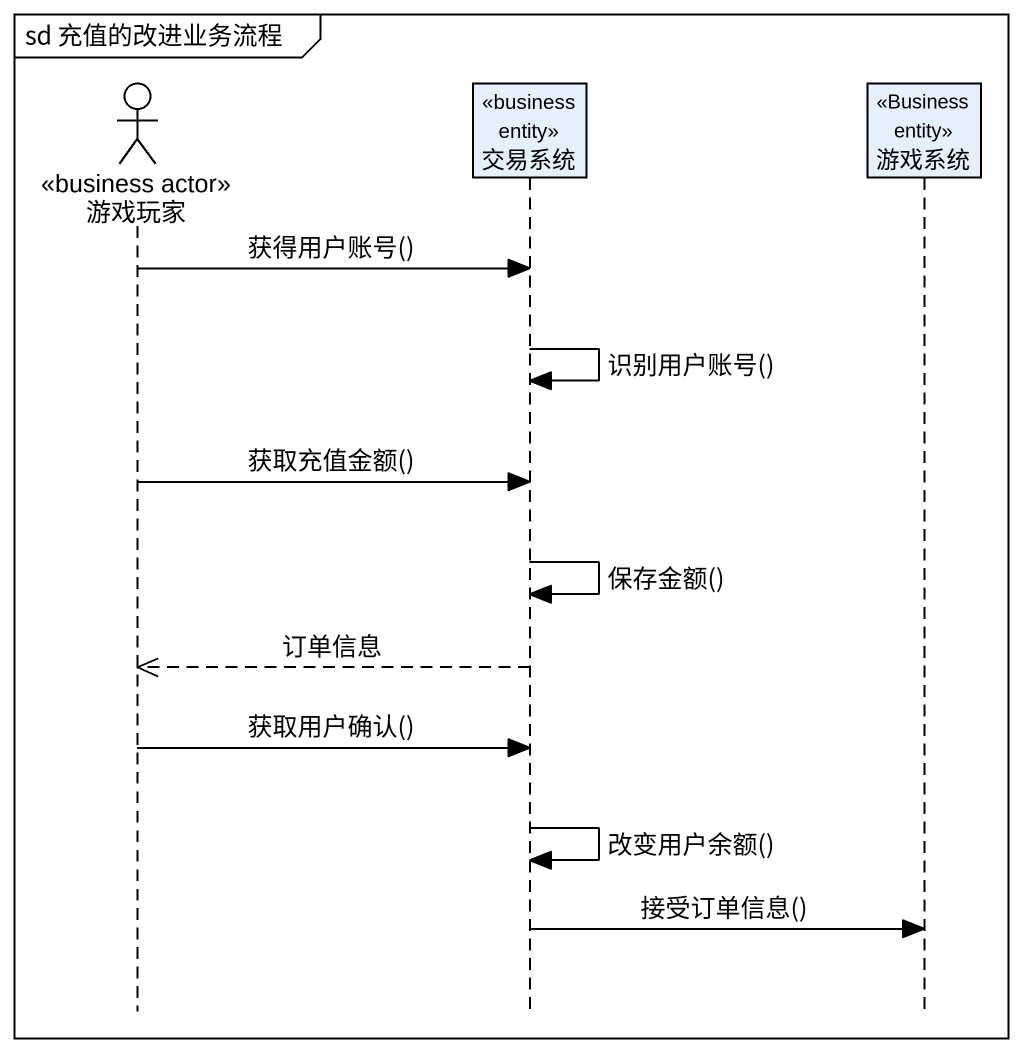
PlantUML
@startuml
mainframe sd 充值的改进业务流程
hide footbox
actor 游戏玩家 <<business actor>>
participant 交易系统 <<business entity>>
participant 游戏系统 <<Business entity>>

游戏玩家 -> 交易系统 : 获得用户账号()
交易系统 -> 交易系统 : 识别用户账号()
游戏玩家 -> 交易系统 : 获取充值金额()
交易系统 -> 交易系统 : 保存金额()
交易系统 -->> 游戏玩家 : 订单信息
游戏玩家 -> 交易系统 : 获取用户确认()
交易系统 -> 交易系统 : 改变用户余额()
交易系统 -> 游戏系统 : 接受订单信息()
@enduml
